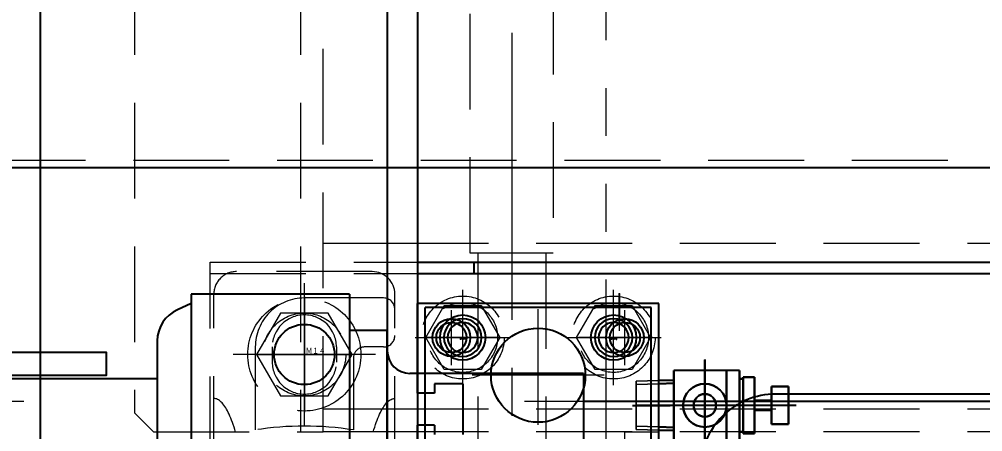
# Model space of a CAD drawing. Header units: millimetres. Extents: x -8731 to 85711, y -14522 to 31379.
# Drawn here: x 74597.3 to 74852.7, y 1587.7 to 1697.2 of the extents above; entities that cross this region are included whole.
import ezdxf
from ezdxf import colors
from ezdxf.entities.mleader import LeaderData, LeaderLine
from ezdxf.enums import TextEntityAlignment as Align
from ezdxf.math import Vec2, Vec3

# ---------------------------------------------------------------- set-up
doc = ezdxf.new("R2010")
doc.units = ezdxf.units.MM
doc.header["$LTSCALE"] = 4
for name, pattern in [('CENTER2', [28.575, 19.05, -3.175, 3.175, -3.175]), ('HIDDEN', [9.525, 6.35, -3.175]), ('PHANTOM2', [31.75, 15.875, -3.175, 3.175, -3.175, 3.175, -3.175])]:
    doc.linetypes.add(name, pattern=pattern)
for name, color, linetype, lineweight in [('04_HIDDEN', 2, 'HIDDEN', 13), ('05_CENTER', 4, 'CENTER2', 13), ('06_PHANTOM', 2, 'PHANTOM2', 13), ('08_DIM', 3, 'Continuous', 13)]:
    doc.layers.add(name, color=color, linetype=linetype, lineweight=lineweight)
doc.layers.add('10_DRAFT', color=8, linetype='Continuous', lineweight=0, plot=False)
doc.styles.add('KANJI0', font='txt.shx', dxfattribs={"width": 0.9, "height": 30, "bigfont": 'bigfont'})
doc.styles.add('KSS_TXT_L', font='txt.shx', dxfattribs={"height": 9, "bigfont": 'extfont2.shx'})
doc.styles.get("Standard").update_dxf_attribs({"font": 'txt.shx', "bigfont": 'extfont2.shx'})

# ---------------------------------------------------------------- blocks, each defined once
blk = doc.blocks.new('AM_BALLOON1')
at = {"transparency": 16777216}
blk.add_circle((0, 0), 5, dxfattribs=at)
blk.add_attdef('B_NUMBER', text='', height=3, dxfattribs=at).set_placement((0, 0), align=Align.MIDDLE_CENTER)
blk = doc.blocks.new('_OPEN')
at = {"color": 0, "linetype": 'ByBlock'}
for p, q in [((-1, 0.1667), (0, 0)), ((0, 0), (-1, -0.1667)), ((0, 0), (-1, 0))]:
    blk.add_line(p, q, dxfattribs=at)
blk = doc.blocks.new('ST-10c_1')
at = {"color": 0}
for p, q in [((-217.05, 9), (-269.05, 9)), ((-217.05, -9), (-269.05, -9))]:
    blk.add_line(p, q, dxfattribs=at)
blk.add_lwpolyline([(-68.05, 11), (-68.05, -11), (-217.05, -11), (-217.05, 11)], close=True, dxfattribs=at)
at = {"layer": '05_CENTER', "color": 0}
blk.add_line((-44.32, 0), (-347.75, 0), dxfattribs=at)
blk = doc.blocks.new('A$C7C9857A1_1')
at = {"color": 4, "xscale": -1, "rotation": 180}
blk.add_blockref('ST-10c_1', (379.37, 0), dxfattribs=at)
blk = doc.blocks.new('プレハブジョイント-ソケット形-65mma_1_1_1')
at = {"color": 0}
for p, q in [((-102, -66.5), (-102, 66.5)), ((-60, -66.5), (-60, 66.5)), ((-112, 57), (-112, -57)), ((-51, -54.15), (-51, 54.15)), ((-164, -45.5), (-164, 45.5)), ((-164, -45.5), (-118, -45.5)), ((-51, -44), (0, -44)), ((-102, -57), (-112, -57)), ((-112, -57), (-112, -57)), ((-60, -64), (-56.34, -62.38)), ((-102, -66.5), (-60, -66.5))]:
    blk.add_line(p, q, dxfattribs=at)
for centre, radius, start, end in [((-118, -51.5), 6, 0, 90), ((-60, -54.15), 9, 293.9625, 0)]:
    blk.add_arc(centre, radius, start, end, dxfattribs=at)
at = {"layer": '10_DRAFT'}
for p, q in [((-164, -38), (-148.37, -38)), ((-15.63, -38), (0, -38))]:
    blk.add_line(p, q, dxfattribs=at)
blk = doc.blocks.new('A$C48C628A5_1_1_1')
blk.add_line((549, -792), (124, -792))
at = {"color": 4, "rotation": 180}
blk.add_blockref('プレハブジョイント-ソケット形-65mma_1_1_1', (-40, -830), dxfattribs=at)
blk = doc.blocks.new('A$C07C31A19_1_1_1')
at = {"color": 0}
blk.add_line((-1008, 950), (-1008, 16), dxfattribs=at)
blk.add_lwpolyline([(-1098, 950), (-1000, 950), (-1000, 16), (-1100, 16), (-1100, 948)], close=True, dxfattribs=at)
blk = doc.blocks.new('A$C6DBB619B_1_1_1')
at = {"color": 0}
for p, q in [((313, 2050), (313, 50)), ((357, 2050), (357, 50)), ((363, 2050), (363, 50)), ((313, 50), (313, 25)), ((357, 50), (357, 25)), ((363, 50), (363, 25)), ((9, 19), (363, 19))]:
    blk.add_line(p, q, dxfattribs=at)
blk.add_lwpolyline([(363, 25), (9, 25), (9, -25), (358, -25), (363, -20)], close=True, dxfattribs=at)
blk = doc.blocks.new('A$C4032155D_1_1')
at = {"rotation": 270}
blk.add_blockref('A$C6DBB619B_1_1_1', (-2100, 3), dxfattribs=at)
blk = doc.blocks.new('A$C491655AE_1_1_1')
at = {"color": 0, "linetype": 'CENTER2'}
for p, q in [((0, -12.64), (0, 12.64)), ((-12.64, 0), (12.64, 0))]:
    blk.add_line(p, q, dxfattribs=at)
at = {"color": 0}
for p, q in [((-9.81, 0), (-4.91, 8.5)), ((-4.91, 8.5), (4.91, 8.5)), ((4.91, 8.5), (9.81, 0)), ((-4.91, -8.5), (-9.81, 0)), ((9.81, 0), (4.91, -8.5)), ((4.91, -8.5), (-4.91, -8.5))]:
    blk.add_line(p, q, dxfattribs=at)
for radius in [11, 9.25]:
    blk.add_circle((0, 0), radius, dxfattribs=at)
at = {"layer": '10_DRAFT', "style": 'KSS_TXT_L'}
blk.add_text('BT-M10', height=0.3, dxfattribs=at).set_placement((-0.7, -0.54))
blk = doc.blocks.new('MUCAP206Jc_1_1_1')
at = {"color": 0}
for p, q in [((-29.39, 24), (-76.5, 24)), ((-75.5, 21), (-75.5, 0)), ((-62.5, 21), (-62.5, 16)), ((-82.5, 18), (-82.5, -18)), ((-59.5, 13), (-40.48, 13)), ((-62.5, 8.5), (-58.5, 8.5)), ((-62.5, -8.5), (-58.5, -8.5)), ((-62.5, -13), (-40.48, -13)), ((-29.39, -24), (-76.5, -24))]:
    blk.add_line(p, q, dxfattribs=at)
for points in [[(-39.92, 18.24, 0), (-40.6, 18.44, 0), (-41.26, 18.65, 0), (-41.88, 18.86, 0), (-42.49, 19.07, 0), (-43.07, 19.29, 0), (-43.62, 19.5, 0), (-44.14, 19.72, 0), (-44.64, 19.95, 0), (-45.11, 20.17, 0), (-45.56, 20.4, 0), (-45.98, 20.63, 0), (-46.37, 20.86, 0), (-46.73, 21.1, 0), (-47.06, 21.33, 0), (-47.37, 21.57, 0), (-47.64, 21.81, 0), (-47.89, 22.05, 0), (-48.11, 22.29, 0), (-48.3, 22.53, 0), (-48.46, 22.78, 0), (-48.6, 23.02, 0), (-48.7, 23.26, 0), (-48.77, 23.51, 0), (-48.82, 23.75, 0), (-48.83, 24, 0)], [(-39.92, -18.24, 0), (-40.6, -18.44, 0), (-41.26, -18.65, 0), (-41.88, -18.86, 0), (-42.49, -19.07, 0), (-43.07, -19.29, 0), (-43.62, -19.5, 0), (-44.14, -19.72, 0), (-44.64, -19.95, 0), (-45.11, -20.17, 0), (-45.56, -20.4, 0), (-45.98, -20.63, 0), (-46.37, -20.86, 0), (-46.73, -21.1, 0), (-47.06, -21.33, 0), (-47.37, -21.57, 0), (-47.64, -21.81, 0), (-47.89, -22.05, 0), (-48.11, -22.29, 0), (-48.3, -22.53, 0), (-48.46, -22.78, 0), (-48.6, -23.02, 0), (-48.7, -23.26, 0), (-48.77, -23.51, 0), (-48.82, -23.75, 0), (-48.83, -24, 0)]]:
    blk.add_polyline3d(points, dxfattribs=at)
for centre, radius, start, end in [((-76.5, 18), 6, 90, 180), ((-72.5, 21), 3, 90, 180), ((-65.5, 21), 3, 0, 90), ((-59.5, 16), 3, 180, 270), ((41.5, 0), 83, 170.9889, 189.0111), ((-62.5, 0), 8.5, 90, 270), ((-58.5, 0), 8.5, 270, 90), ((-62.5, 0), 13, 180, 270), ((-76.5, -18), 6, 180, 270)]:
    blk.add_arc(centre, radius, start, end, dxfattribs=at)
at = {"layer": '05_CENTER', "color": 0}
for p, q in [((-60.5, -12.34), (-60.5, 12.34)), ((-75.83, 0), (-45.17, 0))]:
    blk.add_line(p, q, dxfattribs=at)
blk = doc.blocks.new('M14Bw_1_1_1')
at = {"color": 0, "linetype": 'CENTER2'}
for p, q in [((0, -18.89), (0, 18.89)), ((18.89, 0), (-18.89, 0))]:
    blk.add_line(p, q, dxfattribs=at)
at = {"color": 0}
for p, q in [((-6.35, 11), (-12.7, 0)), ((6.35, 11), (-6.35, 11)), ((12.7, 0), (6.35, 11)), ((-12.7, 0), (-6.35, -11)), ((6.35, -11), (12.7, 0)), ((-6.35, -11), (6.35, -11))]:
    blk.add_line(p, q, dxfattribs=at)
for radius in [15, 11]:
    blk.add_circle((0, 0), radius, dxfattribs=at)
at = {"layer": '10_DRAFT', "ltscale": 3, "style": 'KANJI0', "width": 0.82}
blk.add_text('Ｍ１４', height=1.5, dxfattribs=at).set_placement((0.39, 0.1))
blk = doc.blocks.new('A$C18077F98_1_1_1')
blk.add_blockref('M14Bw_1_1_1', (20, 0))
at = {"layer": '04_HIDDEN', "color": 4, "rotation": 270}
blk.add_blockref('MUCAP206Jc_1_1_1', (20, -60.5), dxfattribs=at)
blk = doc.blocks.new('A$C6CE94B02_1_1_1')
at = {"color": 0}
for p, q in [((-985, 82), (-985, 85)), ((-1000, 82), (1000, 82))]:
    blk.add_line(p, q, dxfattribs=at)
blk.add_lwpolyline([(-1000, 85), (1000, 85)], dxfattribs=at)
blk.add_lwpolyline([(-905, -50), (-445, -50, 0.414214), (-425, -30), (-425, 30, 0.414214), (-445, 50), (-905, 50, 0.414214), (-925, 30), (-925, -30, 0.414214)], format="xyb", close=True, dxfattribs=at)
for centre, radius in [((-988, 65), 6), ((-948, 65), 6), ((-1030, 60.5), 8)]:
    blk.add_circle(centre, radius, dxfattribs=at)
at = {"layer": '04_HIDDEN'}
blk.add_line((-1055, 82), (-1000, 82), dxfattribs=at)
blk.add_lwpolyline([(-1000, -85), (-1055, -85), (-1055, 85), (-1000, 85)], dxfattribs=at)
at = {"layer": '05_CENTER'}
for p, q in [((-988, 55.66), (-988, 74.34)), ((-948, 55.66), (-948, 74.34)), ((-1030, 47.57), (-1030, 73.43)), ((-978.66, 65), (-997.34, 65)), ((-938.66, 65), (-957.34, 65)), ((-1017.07, 60.5), (-1042.93, 60.5))]:
    blk.add_line(p, q, dxfattribs=at)
blk = doc.blocks.new('AS2201F-02-06a_1_1')
at = {"color": 0, "linetype": 'CENTER2'}
for p, q in [((0, 36.42), (0, -6)), ((-12.17, 12.2), (12.07, 12.2))]:
    blk.add_line(p, q, dxfattribs=at)
at = {"color": 0}
for p, q in [((5, 34.4), (-5, 34.4)), ((-5, 29.9), (-5, 34.4)), ((5, 34.4), (5, 29.9)), ((-5, 29.9), (1.25, 29.9)), ((-1.25, 25.4), (-1.25, 29.9)), ((1.25, 29.9), (5, 29.9)), ((1.25, 29.9), (1.25, 25.4)), ((0, 25.4), (-7.5, 25.4)), ((-7.5, 22.4), (-7.5, 25.4)), ((7.5, 25.4), (0, 25.4)), ((7.5, 25.4), (7.5, 22.4)), ((-9.25, 21.4), (-9.25, 17.9)), ((-7, 21.4), (-9.25, 21.4)), ((0, 22.4), (-7.5, 22.4)), ((-7, 22.4), (-7, 21.9)), ((-7, 21.9), (-7, 21.4)), ((9.25, 21.4), (-7, 21.4)), ((7.5, 22.4), (0, 22.4)), ((7, 21.9), (7, 22.4)), ((7, 21.4), (7, 21.9)), ((9.25, 21.4), (9.25, 17.9)), ((-9.25, 17.9), (-9.25, 4)), ((9.25, 17.9), (-9.25, 17.9)), ((9.25, 17.9), (9.25, 4)), ((-9.25, 4), (6.7, 4)), ((-6.58, 0), (-6.7, 4)), ((-5.72, 0), (-5.85, 4)), ((5.85, 4), (5.72, 0)), ((6.7, 4), (6.58, 0)), ((6.7, 4), (9.25, 4))]:
    blk.add_line(p, q, dxfattribs=at)
for radius in [5.75, 3]:
    blk.add_circle((0, 12.2), radius, dxfattribs=at)
at = {"layer": '10_DRAFT'}
for p, q in [((-6.39, -6), (-6.58, 0)), ((-6.58, 0), (6.58, 0)), ((-5.53, -6), (-5.72, 0)), ((5.72, 0), (5.53, -6)), ((6.58, 0), (6.39, -6)), ((-6.39, -6), (6.39, -6))]:
    blk.add_line(p, q, dxfattribs=at)
blk = doc.blocks.new('MGPM50-100Z-M9Bc_1_1')
at = {"color": 0}
for p, q in [((-64, -18), (-64, -74)), ((0, -18), (0, -41.75)), ((-12, -52.75), (-12, -39.25)), ((-4.5, -41.75), (-4.5, -39.25)), ((-4.5, -41.75), (0, -41.75)), ((-2, -41.75), (-2, -50.25)), ((-4.5, -50.25), (0, -50.25)), ((-4.5, -52.75), (-4.5, -50.25)), ((0, -50.25), (0, -74)), ((-12, -52.75), (-4.5, -52.75)), ((-53.5, -76.65), (-53.5, -69)), ((-64, -74), (0, -74))]:
    blk.add_line(p, q, dxfattribs=at)
for centre, radius in [((-32, -55), 12.5), ((-55, -65), 5), ((-55, -65), 4), ((-9, -65), 5), ((-9, -65), 4)]:
    blk.add_circle(centre, radius, dxfattribs=at)
at = {"layer": '04_HIDDEN', "color": 0}
for p, q in [((-55, -26), (-55, -40)), ((-55, -40), (-64, -40))]:
    blk.add_line(p, q, dxfattribs=at)
at = {"layer": '05_CENTER', "color": 0}
for p, q in [((-32, 72.5), (-32, -72.5)), ((-67.09, -47), (-57.09, -47)), ((-17.5, -46), (0, -46)), ((-49.5, -55), (-14.5, -55)), ((-55, -57.69), (-55, -72.31)), ((-9, -57.69), (-9, -72.31)), ((-62.31, -65), (-47.69, -65)), ((-16.31, -65), (-1.69, -65))]:
    blk.add_line(p, q, dxfattribs=at)
at = {"color": 0, "xscale": -1, "rotation": 90}
blk.add_blockref('AS2201F-02-06a_1_1', (-64, -47), dxfattribs=at)
blk = doc.blocks.new('MGPM50-100Z-M9Bb_1_1')
at = {"color": 0}
for p, q in [((2, 73), (2, -73)), ((62, 73), (62, -73)), ((0, -18), (0, -41.75)), ((64, -18), (64, -74)), ((2, -41.75), (0, -41.75)), ((57, -47), (67, -47)), ((2, -50.25), (0, -50.25)), ((0, -50.25), (0, -74)), ((64, -74), (0, -74)), ((62, -73), (2, -73))]:
    blk.add_line(p, q, dxfattribs=at)
for centre, radius in [((12, -65), 5), ((12, -65), 4), ((52, -65), 5), ((52, -65), 4)]:
    blk.add_circle(centre, radius, dxfattribs=at)
at = {"layer": '04_HIDDEN', "color": 0}
for p, q in [((55, -26), (55, -40)), ((55, -40), (64, -40))]:
    blk.add_line(p, q, dxfattribs=at)
at = {"layer": '05_CENTER', "color": 0}
for p, q in [((12, -57.69), (12, -72.31)), ((52, -57.69), (52, -72.31)), ((4.69, -65), (19.31, -65)), ((44.69, -65), (59.31, -65)), ((53.5, -76.74), (53.5, -66.74))]:
    blk.add_line(p, q, dxfattribs=at)
at = {"color": 0, "xscale": -1, "rotation": 270}
blk.add_blockref('AS2201F-02-06a_1_1', (64, -47), dxfattribs=at)
blk = doc.blocks.new('A$C6B5E16F8_1_1')
blk.add_blockref('A$C6CE94B02_1_1_1', (-1000, -33))
at = {"color": 4, "xscale": -1, "rotation": 180}
blk.add_blockref('MGPM50-100Z-M9Bb_1_1', (-2000, -33), dxfattribs=at)
at = {"color": 4, "rotation": 180}
blk.add_blockref('MGPM50-100Z-M9Bc_1_1', (-2000, -33), dxfattribs=at)
at = {"layer": '04_HIDDEN'}
for name, p in [('A$C18077F98_1_1_1', (-2050, 27.5)), ('A$C491655AE_1_1_1', (-1988, 32)), ('A$C491655AE_1_1_1', (-1948, 32))]:
    blk.add_blockref(name, p, dxfattribs=at)
blk = doc.blocks.new('A$C433F3B64_1_1')
at = {"color": 0}
blk.add_lwpolyline([(-1200, 60), (1200, 60), (1200, -60), (-1200, -60)], close=True, dxfattribs=at)
blk.add_lwpolyline([(-1237.5, -115), (-1082.5, -115), (-1082.5, -109), (-1237.5, -109)], close=True)
at = {"layer": '04_HIDDEN'}
blk.add_line((1198, -58), (-1198, -58), dxfattribs=at)
at = {"layer": '05_CENTER'}
blk.add_line((-1100, -101.26), (-1100, -122.79), dxfattribs=at)
blk = doc.blocks.new('A$C745B7B9E_1_1')
blk.add_blockref('A$C433F3B64_1_1', (-1050, -40))

msp = doc.modelspace()

# ---------------------------------------------------------------- linework, layer by layer
at = {"layer": '06_PHANTOM', "color": 6}
msp.add_lwpolyline([(74752.86232, 1925.19256), (76652.86232, 1925.19256), (76652.86232, 1310.59256), (74752.86232, 1310.59256)], close=True, dxfattribs=at)

# ---------------------------------------------------------------- block references
for name, p in [('A$C48C628A5_1_1_1', (74622.86234, 2387.69256)), ('A$C07C31A19_1_1_1', (75702.86232, 1097.69256)), ('A$C745B7B9E_1_1', (76752.86232, 1757.69257)), ('A$C6B5E16F8_1_1', (76702.86232, 1580.69256))]:
    msp.add_blockref(name, p)
at = {"layer": '04_HIDDEN', "xscale": -1, "rotation": 270}
msp.add_blockref('A$C7C9857A1_1', (74727.86232, 1472.80056), dxfattribs=at)
at = {"layer": '04_HIDDEN'}
msp.add_blockref('A$C4032155D_1_1', (76752.86234, 1947.69256), dxfattribs=at)

# ---------------------------------------------------------------- leaders
at = {"layer": '08_DIM'}
ml = msp.add_multileader_block('Standard', dxfattribs=at)
ml.set_content('AM_BALLOON1', color=256, scale=15)
ml.set_attribute('B_NUMBER', 'C', width=0)
ml.set_leader_properties(color=256, linetype='ByLayer', lineweight=-1)
ml.set_arrow_properties(name='OPEN')
ml.build(insert=Vec2(0, 0))
ml.multileader.update_dxf_attribs({"leader_type": 0, "has_dogleg": 0, "text_right_attachment_type": 6, "dogleg_length": 0, "arrow_head_size": 30, "scale": 15, "block_connection_type": 1})
ctx = ml.context
ctx.base_point, ctx.scale, ctx.char_height, ctx.arrow_head_size, ctx.landing_gap_size, ctx.plane_origin = Vec3(75922.97109, 3336.04157), 15, 60, 30, 30, Vec3(75922.97109, 3336.04157)
ctx.right_attachment, ctx.attachment_type = 6, 1
notes = []
notes.append((ctx, [(0, (0, 0, 0), (0, 0), (1, 0), 1, [])]))
ctx.block.insert = Vec3(75922.97109, 3336.04157)
ml = msp.add_multileader_block('Standard', dxfattribs=at)
ml.set_content('AM_BALLOON1', color=256, scale=15)
ml.set_attribute('B_NUMBER', 'G', width=0)
ml.set_leader_properties(color=256, linetype='ByLayer', lineweight=-1)
ml.set_arrow_properties(name='OPEN')
ml.build(insert=Vec2(0, 0))
ml.multileader.update_dxf_attribs({"leader_type": 0, "has_dogleg": 0, "text_right_attachment_type": 6, "dogleg_length": 0, "arrow_head_size": 30, "scale": 15, "block_connection_type": 1})
ctx = ml.context
ctx.base_point, ctx.scale, ctx.char_height, ctx.arrow_head_size, ctx.landing_gap_size, ctx.plane_origin = Vec3(77538.8127, 2880.80037), 15, 60, 30, 30, Vec3(77538.8127, 2880.80037)
ctx.right_attachment, ctx.attachment_type = 6, 1
notes.append((ctx, [(0, (0, 0, 0), (0, 0), (1, 0), 1, [])]))
ctx.block.insert = Vec3(77538.8127, 2880.80037)
ml = msp.add_multileader_block('Standard', dxfattribs=at)
ml.set_content('AM_BALLOON1', color=256, scale=15)
ml.set_attribute('B_NUMBER', 'H', width=0)
ml.set_leader_properties(color=256, linetype='ByLayer', lineweight=-1)
ml.set_arrow_properties(name='OPEN')
ml.build(insert=Vec2(0, 0))
ml.multileader.update_dxf_attribs({"leader_type": 0, "has_dogleg": 0, "text_right_attachment_type": 6, "dogleg_length": 0, "arrow_head_size": 30, "scale": 15, "block_connection_type": 1})
ctx = ml.context
ctx.base_point, ctx.scale, ctx.char_height, ctx.arrow_head_size, ctx.landing_gap_size, ctx.plane_origin = Vec3(77409.17981, 2739.35861), 15, 60, 30, 30, Vec3(77409.17981, 2739.35861)
ctx.right_attachment, ctx.attachment_type = 6, 1
notes.append((ctx, [(0, (0, 0, 0), (0, 0), (1, 0), 1, [])]))
ctx.block.insert = Vec3(77409.17981, 2739.35861)
ml = msp.add_multileader_block('Standard', dxfattribs=at)
ml.set_content('AM_BALLOON1', color=256, scale=15)
ml.set_attribute('B_NUMBER', 'I', width=0)
ml.set_leader_properties(color=256, linetype='ByLayer', lineweight=-1)
ml.set_arrow_properties(name='OPEN')
ml.build(insert=Vec2(0, 0))
ml.multileader.update_dxf_attribs({"leader_type": 0, "has_dogleg": 0, "text_right_attachment_type": 6, "dogleg_length": 0, "arrow_head_size": 30, "scale": 15, "block_connection_type": 1})
ctx = ml.context
ctx.base_point, ctx.scale, ctx.char_height, ctx.arrow_head_size, ctx.landing_gap_size, ctx.plane_origin = Vec3(77551.89496, 2589.59678), 15, 60, 30, 30, Vec3(77551.89496, 2589.59678)
ctx.right_attachment, ctx.attachment_type = 6, 1
notes.append((ctx, [(0, (0, 0, 0), (0, 0), (1, 0), 1, [])]))
ctx.block.insert = Vec3(77551.89496, 2589.59678)
ml = msp.add_multileader_block('Standard', dxfattribs=at)
ml.set_content('AM_BALLOON1', color=256, scale=6.25)
ml.set_attribute('B_NUMBER', '120', width=0)
ml.set_leader_properties(color=256, linetype='ByLayer', lineweight=-1)
ml.set_arrow_properties(name='OPEN')
ml.build(insert=Vec2(0, 0))
ml.multileader.update_dxf_attribs({"leader_type": 0, "has_dogleg": 0, "text_right_attachment_type": 6, "dogleg_length": 0, "arrow_head_size": 12.5, "scale": 2.5, "block_connection_type": 1})
ctx = ml.context
ctx.base_point, ctx.scale, ctx.char_height, ctx.arrow_head_size, ctx.landing_gap_size, ctx.plane_origin = Vec3(82283.06772, 2548.57113), 2.5, 25, 12.5, 12.5, Vec3(82283.06772, 2548.57113)
ctx.right_attachment, ctx.attachment_type = 6, 1
notes.append((ctx, [(0, (0, 0, 0), (0, 0), (1, 0), 1, [])]))
ctx.block.insert = Vec3(82283.06772, 2548.57113)
for ctx, leaders in notes:
    for number, flags, end, landing, length, lines in leaders:
        leader = LeaderData()
        leader.index, (leader.has_last_leader_line, leader.has_dogleg_vector, leader.attachment_direction) = number, flags
        leader.last_leader_point, leader.dogleg_vector, leader.dogleg_length = Vec3(end), Vec3(landing), length
        for number, points, colour, breaks in lines:
            line = LeaderLine()
            line.index, line.vertices, line.color, line.breaks = number, Vec3.list(points), colors.encode_raw_color(colour), breaks
            leader.lines.append(line)
        ctx.leaders.append(leader)

doc.saveas('drawing.dxf')
